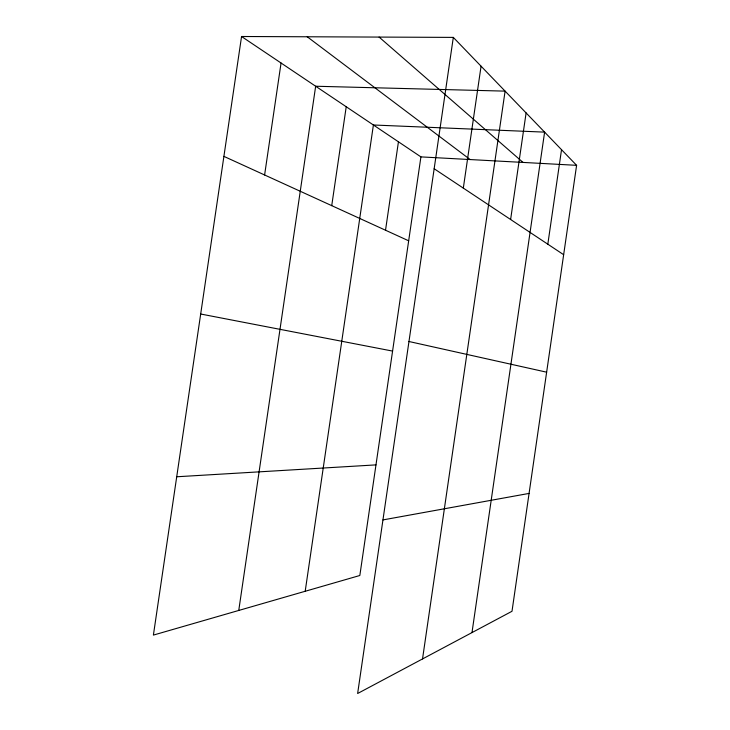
<?xml version="1.0" encoding="UTF-8"?>
<svg xmlns="http://www.w3.org/2000/svg" width="730" height="730" viewBox="0 0 730 730"><rect width="100%" height="100%" fill="white"/><g stroke="black" fill="none" stroke-linecap="round" stroke-linejoin="round"><path stroke-width="1.09" d="M463.322 188.103L481.07 66.193M422.533 658.934L505.096 91.131L315.661 86.24L238.756 610.453M510.617 219.502L526.102 112.922M471.991 632.582L544.616 132.13L373.404 124.994L305.195 591.273M547.819 244.203L561.525 149.686M453.312 37.394L576.6 165.327L512.004 611.275L357.636 693.5L453.312 37.394L241.557 36.5L153.4 635.091L359.835 575.495L420.918 156.886L241.557 36.5M264.607 174.972L281.059 63.017M331.73 205.65L346.221 106.753M385.522 230.224L398.443 141.803M382.949 519.915L529.077 493.416M176.715 476.772L375.977 464.882M420.918 156.886L576.6 165.327M200.686 314.01L392.585 351.084M408.964 341.503L546.633 372.181M223.9 156.375L408.681 240.809M434.158 168.749L563.651 254.706M307.23 36.774L470.147 159.56M379.089 37.075L523.036 162.425"/></g></svg>
